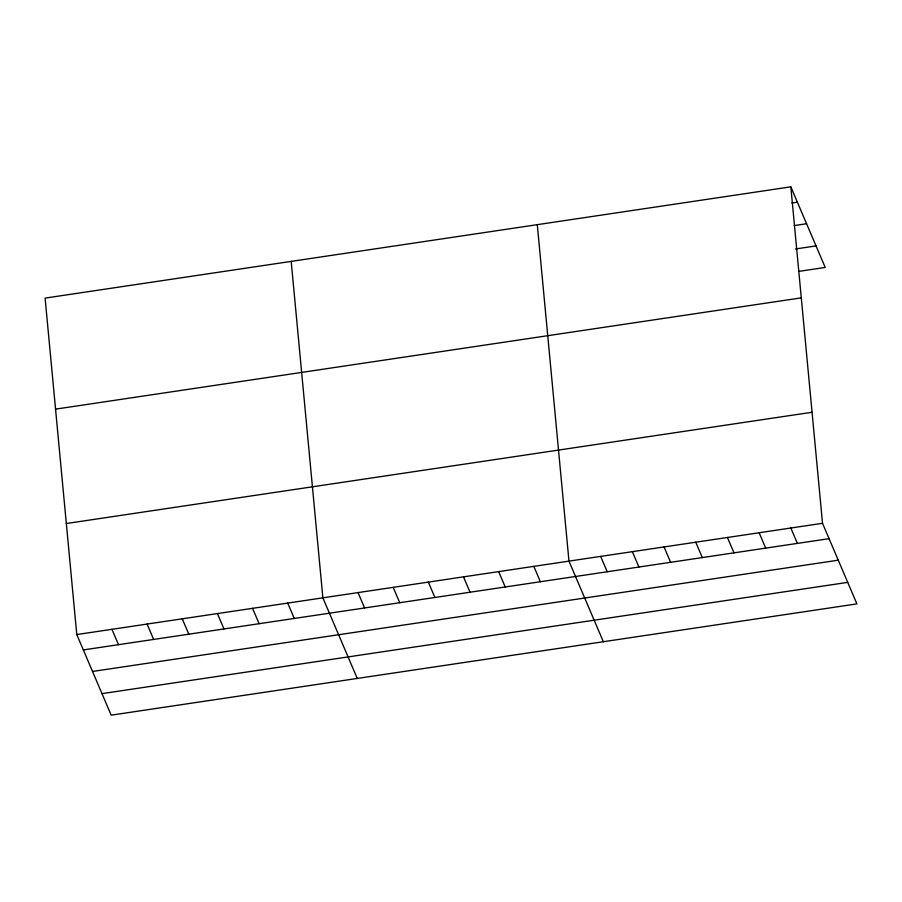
<?xml version="1.0" encoding="UTF-8"?>
<svg xmlns="http://www.w3.org/2000/svg" width="902" height="902" viewBox="0 0 902 902"><rect width="100%" height="100%" fill="white"/><g stroke="black" fill="none" stroke-linecap="round" stroke-linejoin="round"><path stroke-width="1.35" d="M790.828 186.838L45.1 298.111L76.783 634.557L111.171 715.162L856.9 603.889L822.523 523.295L790.828 186.838L825.217 267.443L799.037 271.344M791.877 203.029L797.391 202.206M794.166 225.579L806.568 223.73M795.361 248.997L816.028 245.919M55.552 409.136L801.292 297.863M66.331 523.532L812.059 412.259M76.783 634.557L822.523 523.295M83.345 649.925L829.073 538.663M92.523 671.46L838.262 560.187M101.982 693.638L847.722 582.365M790.828 528.02L797.379 543.387M759.134 532.744L765.685 548.112M727.44 537.479L733.991 552.847M695.746 542.203L702.297 557.571M664.052 546.939L670.603 562.307M632.358 551.663L638.909 567.031M600.664 556.387L607.215 571.767M603.348 641.728L568.97 561.123L537.288 224.666M533.815 566.366L540.366 581.734M498.659 571.609L505.21 586.976M463.504 576.863L470.055 592.231M428.349 582.106L434.899 597.474M393.193 587.349L399.744 602.716M358.038 592.591L364.588 607.959M357.26 678.439L322.882 597.846L291.188 261.388M287.727 603.088L294.277 618.456M252.571 608.331L259.122 623.699M217.416 613.574L223.967 628.942M182.249 618.817L188.811 634.196M147.094 624.071L153.656 639.439M111.938 629.314L118.5 644.682"/></g></svg>
